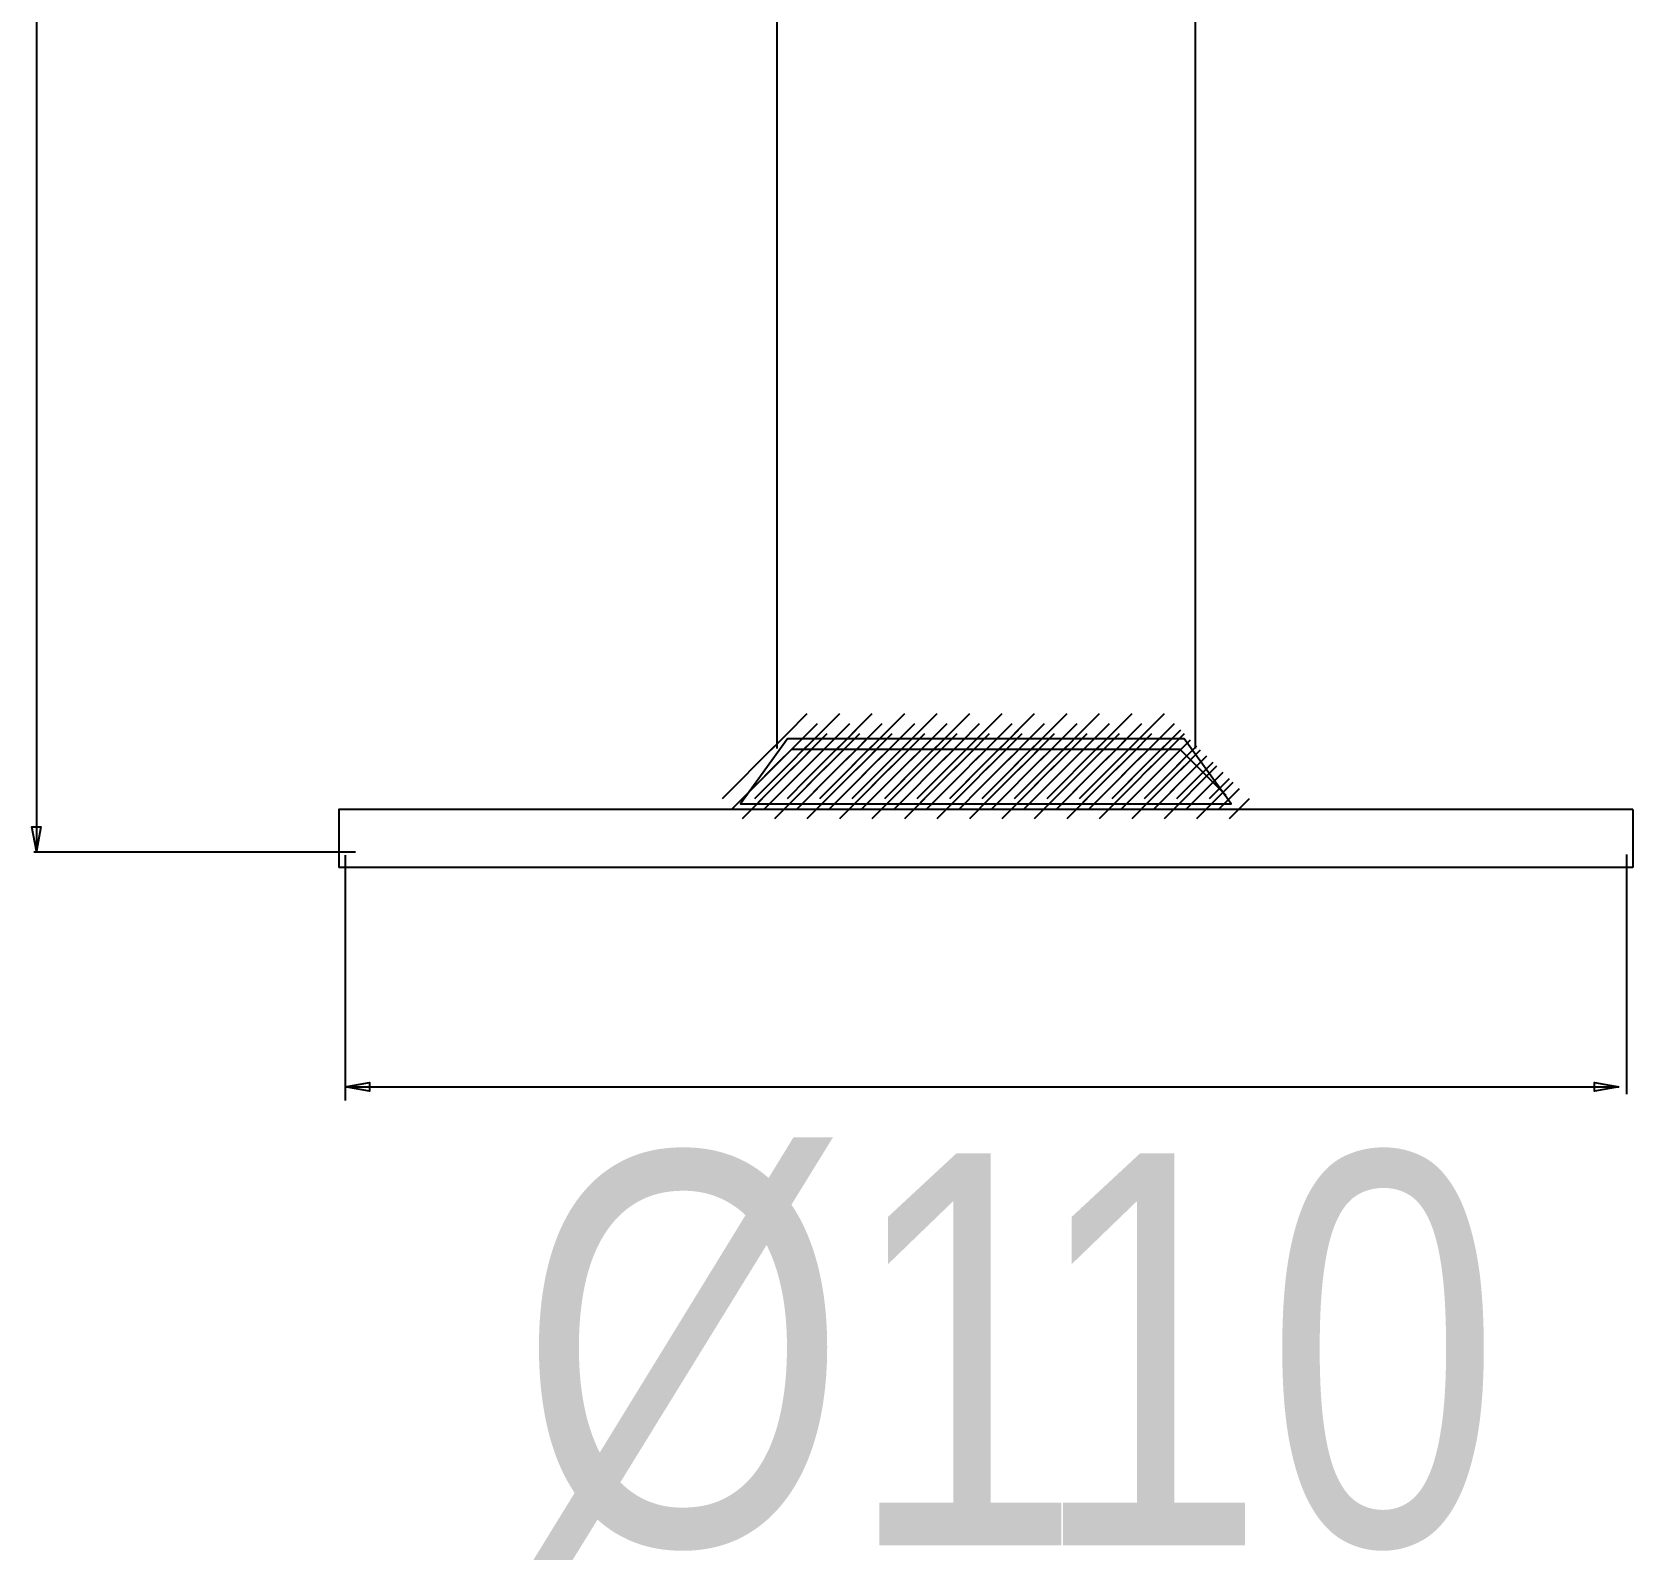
# Model space of a CAD drawing. Extents: x 7 to 72, y 6 to 288.
# Drawn here: x 20.28 to 48.77, y 6.31 to 33.5 of the extents above; entities that cross this region are included whole.
import ezdxf

# ---------------------------------------------------------------- set-up
doc = ezdxf.new("R2010")
doc.units = 0
doc.layers.add('LIVELLO_1', color=160, linetype='Continuous')
doc.styles.add('STD', font='txt')

# ---------------------------------------------------------------- blocks, each defined once
blk = doc.blocks.new('AI9-BLK169')
at = {"layer": 'LIVELLO_1', "color": 7}
for p, q in [((3.762733, -0.266995), (4.119301, 0.087505)), ((3.939983, -0.445451), (4.296379, -0.089917)), ((4.119301, -0.622873), (4.473629, -0.266995))]:
    blk.add_line(p, q, dxfattribs=at)
blk = doc.blocks.new('AI9-BLK168')
at = {"layer": 'LIVELLO_1', "color": 7}
blk.add_blockref('AI9-BLK169', (0, 0), dxfattribs=at)
blk = doc.blocks.new('AI9-BLK165')
at = {"layer": 'LIVELLO_1', "color": 7}
for p, q in [((3.399706, -0.266995), (3.755585, 0.087505)), ((3.578335, -0.445451), (3.932835, -0.089917)), ((3.755585, -0.622873), (4.111463, -0.266995))]:
    blk.add_line(p, q, dxfattribs=at)
blk = doc.blocks.new('AI9-BLK164')
at = {"layer": 'LIVELLO_1', "color": 7}
blk.add_blockref('AI9-BLK165', (0, 0), dxfattribs=at)
blk = doc.blocks.new('AI9-BLK163')
at = {"layer": 'LIVELLO_1', "color": 7}
for p, q in [((3.619159, -0.12299), (3.973659, 0.232888)), ((3.796409, -0.300068), (4.152287, 0.054433)), ((3.973659, -0.478524), (4.329365, -0.12299))]:
    blk.add_line(p, q, dxfattribs=at)
blk = doc.blocks.new('AI9-BLK162')
at = {"layer": 'LIVELLO_1', "color": 7}
blk.add_blockref('AI9-BLK163', (0, 0), dxfattribs=at)
blk = doc.blocks.new('AI9-BLK159')
at = {"layer": 'LIVELLO_1', "color": 7}
for p, q in [((2.822825, -0.266995), (3.177153, 0.087505)), ((3.000075, -0.445451), (3.355781, -0.089917)), ((3.177153, -0.622873), (3.533032, -0.266995))]:
    blk.add_line(p, q, dxfattribs=at)
blk = doc.blocks.new('AI9-BLK158')
at = {"layer": 'LIVELLO_1', "color": 7}
blk.add_blockref('AI9-BLK159', (0, 0), dxfattribs=at)
blk = doc.blocks.new('AI9-BLK157')
at = {"layer": 'LIVELLO_1', "color": 7}
for p, q in [((3.111352, -0.12299), (3.467058, 0.232888)), ((3.28843, -0.300068), (3.644308, 0.054433)), ((3.467058, -0.478524), (3.821558, -0.12299))]:
    blk.add_line(p, q, dxfattribs=at)
blk = doc.blocks.new('AI9-BLK156')
at = {"layer": 'LIVELLO_1', "color": 7}
blk.add_blockref('AI9-BLK157', (0, 0), dxfattribs=at)
blk = doc.blocks.new('AI9-BLK155')
at = {"layer": 'LIVELLO_1', "color": 7}
for p, q in [((3.399706, 0.073381), (3.755585, 0.429259)), ((3.578335, -0.104042), (3.932835, 0.251836)), ((3.755585, -0.28112), (4.111463, 0.073381))]:
    blk.add_line(p, q, dxfattribs=at)
blk = doc.blocks.new('AI9-BLK154')
at = {"layer": 'LIVELLO_1', "color": 7}
blk.add_blockref('AI9-BLK155', (0, 0), dxfattribs=at)
blk = doc.blocks.new('AI9-BLK151')
at = {"layer": 'LIVELLO_1', "color": 7}
for p, q in [((2.244394, -0.266995), (2.600272, 0.087505)), ((2.421644, -0.445451), (2.777522, -0.089917)), ((2.600272, -0.622873), (2.955289, -0.266995))]:
    blk.add_line(p, q, dxfattribs=at)
blk = doc.blocks.new('AI9-BLK150')
at = {"layer": 'LIVELLO_1', "color": 7}
blk.add_blockref('AI9-BLK151', (0, 0), dxfattribs=at)
blk = doc.blocks.new('AI9-BLK149')
at = {"layer": 'LIVELLO_1', "color": 7}
for p, q in [((2.53292, -0.12299), (2.888799, 0.232888)), ((2.711549, -0.300068), (3.065877, 0.054433)), ((2.888799, -0.478524), (3.244505, -0.12299))]:
    blk.add_line(p, q, dxfattribs=at)
blk = doc.blocks.new('AI9-BLK148')
at = {"layer": 'LIVELLO_1', "color": 7}
blk.add_blockref('AI9-BLK149', (0, 0), dxfattribs=at)
blk = doc.blocks.new('AI9-BLK147')
at = {"layer": 'LIVELLO_1', "color": 7}
for p, q in [((2.822825, 0.073381), (3.177153, 0.429259)), ((3.000075, -0.104042), (3.355781, 0.251836)), ((3.177153, -0.28112), (3.533032, 0.073381))]:
    blk.add_line(p, q, dxfattribs=at)
blk = doc.blocks.new('AI9-BLK146')
at = {"layer": 'LIVELLO_1', "color": 7}
blk.add_blockref('AI9-BLK147', (0, 0), dxfattribs=at)
blk = doc.blocks.new('AI9-BLK145')
at = {"layer": 'LIVELLO_1', "color": 7}
for p, q in [((3.111352, 0.218936), (3.467058, 0.573436)), ((3.28843, 0.04048), (3.644308, 0.396358)), ((3.467058, -0.136943), (3.821558, 0.218936))]:
    blk.add_line(p, q, dxfattribs=at)
blk = doc.blocks.new('AI9-BLK144')
at = {"layer": 'LIVELLO_1', "color": 7}
blk.add_blockref('AI9-BLK145', (0, 0), dxfattribs=at)
blk = doc.blocks.new('AI9-BLK141')
at = {"layer": 'LIVELLO_1', "color": 7}
for p, q in [((1.666651, -0.266995), (2.022529, 0.087505)), ((1.843901, -0.445451), (2.19978, -0.089917)), ((2.022529, -0.622873), (2.378408, -0.266995))]:
    blk.add_line(p, q, dxfattribs=at)
blk = doc.blocks.new('AI9-BLK140')
at = {"layer": 'LIVELLO_1', "color": 7}
blk.add_blockref('AI9-BLK141', (0, 0), dxfattribs=at)
blk = doc.blocks.new('AI9-BLK139')
at = {"layer": 'LIVELLO_1', "color": 7}
for p, q in [((1.954489, -0.12299), (2.311056, 0.232888)), ((2.133806, -0.300068), (2.489684, 0.054433)), ((2.311056, -0.478524), (2.666935, -0.12299))]:
    blk.add_line(p, q, dxfattribs=at)
blk = doc.blocks.new('AI9-BLK138')
at = {"layer": 'LIVELLO_1', "color": 7}
blk.add_blockref('AI9-BLK139', (0, 0), dxfattribs=at)
blk = doc.blocks.new('AI9-BLK137')
at = {"layer": 'LIVELLO_1', "color": 7}
for p, q in [((2.244394, 0.073381), (2.600272, 0.429259)), ((2.421644, -0.104042), (2.777522, 0.251836)), ((2.600272, -0.28112), (2.955289, 0.073381))]:
    blk.add_line(p, q, dxfattribs=at)
blk = doc.blocks.new('AI9-BLK136')
at = {"layer": 'LIVELLO_1', "color": 7}
blk.add_blockref('AI9-BLK137', (0, 0), dxfattribs=at)
blk = doc.blocks.new('AI9-BLK135')
at = {"layer": 'LIVELLO_1', "color": 7}
for p, q in [((2.53292, 0.218936), (2.888799, 0.573436)), ((2.711549, 0.04048), (3.065877, 0.396358)), ((2.888799, -0.136943), (3.244505, 0.218936))]:
    blk.add_line(p, q, dxfattribs=at)
blk = doc.blocks.new('AI9-BLK134')
at = {"layer": 'LIVELLO_1', "color": 7}
blk.add_blockref('AI9-BLK135', (0, 0), dxfattribs=at)
blk = doc.blocks.new('AI9-BLK133')
at = {"layer": 'LIVELLO_1', "color": 7}
for p, q in [((2.822825, 0.362769), (3.177153, 0.718302)), ((3.000075, 0.185346), (3.355781, 0.539846)), ((3.177153, 0.00689), (3.533032, 0.362769))]:
    blk.add_line(p, q, dxfattribs=at)
blk = doc.blocks.new('AI9-BLK132')
at = {"layer": 'LIVELLO_1', "color": 7}
blk.add_blockref('AI9-BLK133', (0, 0), dxfattribs=at)
blk = doc.blocks.new('AI9-BLK129')
at = {"layer": 'LIVELLO_1', "color": 7}
for p, q in [((1.088392, -0.266995), (1.444098, 0.087505)), ((1.26702, -0.445451), (1.621348, -0.089917)), ((1.444098, -0.622873), (1.799976, -0.266995))]:
    blk.add_line(p, q, dxfattribs=at)
blk = doc.blocks.new('AI9-BLK128')
at = {"layer": 'LIVELLO_1', "color": 7}
blk.add_blockref('AI9-BLK129', (0, 0), dxfattribs=at)
blk = doc.blocks.new('AI9-BLK127')
at = {"layer": 'LIVELLO_1', "color": 7}
for p, q in [((1.378297, -0.12299), (1.732625, 0.232888)), ((1.555374, -0.300068), (1.911253, 0.054433)), ((1.732625, -0.478524), (2.088503, -0.12299))]:
    blk.add_line(p, q, dxfattribs=at)
blk = doc.blocks.new('AI9-BLK126')
at = {"layer": 'LIVELLO_1', "color": 7}
blk.add_blockref('AI9-BLK127', (0, 0), dxfattribs=at)
blk = doc.blocks.new('AI9-BLK125')
at = {"layer": 'LIVELLO_1', "color": 7}
for p, q in [((1.666651, 0.073381), (2.022529, 0.429259)), ((1.843901, -0.104042), (2.19978, 0.251836)), ((2.022529, -0.28112), (2.378408, 0.073381))]:
    blk.add_line(p, q, dxfattribs=at)
blk = doc.blocks.new('AI9-BLK124')
at = {"layer": 'LIVELLO_1', "color": 7}
blk.add_blockref('AI9-BLK125', (0, 0), dxfattribs=at)
blk = doc.blocks.new('AI9-BLK123')
at = {"layer": 'LIVELLO_1', "color": 7}
for p, q in [((1.954489, 0.218936), (2.311056, 0.573436)), ((2.133806, 0.04048), (2.489684, 0.396358)), ((2.311056, -0.136943), (2.666935, 0.218936))]:
    blk.add_line(p, q, dxfattribs=at)
blk = doc.blocks.new('AI9-BLK122')
at = {"layer": 'LIVELLO_1', "color": 7}
blk.add_blockref('AI9-BLK123', (0, 0), dxfattribs=at)
blk = doc.blocks.new('AI9-BLK121')
at = {"layer": 'LIVELLO_1', "color": 7}
for p, q in [((2.244394, 0.362769), (2.600272, 0.718302)), ((2.421644, 0.185346), (2.777522, 0.539846)), ((2.600272, 0.00689), (2.955289, 0.362769))]:
    blk.add_line(p, q, dxfattribs=at)
blk = doc.blocks.new('AI9-BLK120')
at = {"layer": 'LIVELLO_1', "color": 7}
blk.add_blockref('AI9-BLK121', (0, 0), dxfattribs=at)
blk = doc.blocks.new('AI9-BLK117')
at = {"layer": 'LIVELLO_1', "color": 7}
for p, q in [((0.511338, -0.266995), (0.865839, 0.087505)), ((0.688588, -0.445451), (1.044467, -0.089917)), ((0.865839, -0.622873), (1.221545, -0.266995))]:
    blk.add_line(p, q, dxfattribs=at)
blk = doc.blocks.new('AI9-BLK116')
at = {"layer": 'LIVELLO_1', "color": 7}
blk.add_blockref('AI9-BLK117', (0, 0), dxfattribs=at)
blk = doc.blocks.new('AI9-BLK115')
at = {"layer": 'LIVELLO_1', "color": 7}
for p, q in [((0.799865, -0.12299), (1.155743, 0.232888)), ((0.977115, -0.300068), (1.332821, 0.054433)), ((1.155743, -0.478524), (1.510071, -0.12299))]:
    blk.add_line(p, q, dxfattribs=at)
blk = doc.blocks.new('AI9-BLK114')
at = {"layer": 'LIVELLO_1', "color": 7}
blk.add_blockref('AI9-BLK115', (0, 0), dxfattribs=at)
blk = doc.blocks.new('AI9-BLK113')
at = {"layer": 'LIVELLO_1', "color": 7}
for p, q in [((1.088392, 0.073381), (1.444098, 0.429259)), ((1.26702, -0.104042), (1.621348, 0.251836)), ((1.444098, -0.28112), (1.799976, 0.073381))]:
    blk.add_line(p, q, dxfattribs=at)
blk = doc.blocks.new('AI9-BLK112')
at = {"layer": 'LIVELLO_1', "color": 7}
blk.add_blockref('AI9-BLK113', (0, 0), dxfattribs=at)
blk = doc.blocks.new('AI9-BLK111')
at = {"layer": 'LIVELLO_1', "color": 7}
for p, q in [((1.378297, 0.218936), (1.732625, 0.573436)), ((1.555374, 0.04048), (1.911253, 0.396358)), ((1.732625, -0.136943), (2.088503, 0.218936))]:
    blk.add_line(p, q, dxfattribs=at)
blk = doc.blocks.new('AI9-BLK110')
at = {"layer": 'LIVELLO_1', "color": 7}
blk.add_blockref('AI9-BLK111', (0, 0), dxfattribs=at)
blk = doc.blocks.new('AI9-BLK109')
at = {"layer": 'LIVELLO_1', "color": 7}
for p, q in [((1.666651, 0.362769), (2.022529, 0.718302)), ((1.843901, 0.185346), (2.19978, 0.539846)), ((2.022529, 0.00689), (2.378408, 0.362769))]:
    blk.add_line(p, q, dxfattribs=at)
blk = doc.blocks.new('AI9-BLK108')
at = {"layer": 'LIVELLO_1', "color": 7}
blk.add_blockref('AI9-BLK109', (0, 0), dxfattribs=at)
blk = doc.blocks.new('AI9-BLK105')
at = {"layer": 'LIVELLO_1', "color": 7}
for p, q in [((-0.066921, -0.266995), (0.289474, 0.087505)), ((0.110157, -0.445451), (0.466724, -0.089917)), ((0.289474, -0.622873), (0.643974, -0.266995))]:
    blk.add_line(p, q, dxfattribs=at)
blk = doc.blocks.new('AI9-BLK104')
at = {"layer": 'LIVELLO_1', "color": 7}
blk.add_blockref('AI9-BLK105', (0, 0), dxfattribs=at)
blk = doc.blocks.new('AI9-BLK103')
at = {"layer": 'LIVELLO_1', "color": 7}
for p, q in [((0.221434, -0.12299), (0.577312, 0.232888)), ((0.400062, -0.300068), (0.754562, 0.054433)), ((0.577312, -0.478524), (0.933879, -0.12299))]:
    blk.add_line(p, q, dxfattribs=at)
blk = doc.blocks.new('AI9-BLK102')
at = {"layer": 'LIVELLO_1', "color": 7}
blk.add_blockref('AI9-BLK103', (0, 0), dxfattribs=at)
blk = doc.blocks.new('AI9-BLK101')
at = {"layer": 'LIVELLO_1', "color": 7}
for p, q in [((0.511338, 0.073381), (0.865839, 0.429259)), ((0.688588, -0.104042), (1.044467, 0.251836)), ((0.865839, -0.28112), (1.221545, 0.073381))]:
    blk.add_line(p, q, dxfattribs=at)
blk = doc.blocks.new('AI9-BLK100')
at = {"layer": 'LIVELLO_1', "color": 7}
blk.add_blockref('AI9-BLK101', (0, 0), dxfattribs=at)
blk = doc.blocks.new('AI9-BLK99')
at = {"layer": 'LIVELLO_1', "color": 7}
for p, q in [((0.799865, 0.218936), (1.155743, 0.573436)), ((0.977115, 0.04048), (1.332821, 0.396358)), ((1.155743, -0.136943), (1.510071, 0.218936))]:
    blk.add_line(p, q, dxfattribs=at)
blk = doc.blocks.new('AI9-BLK98')
at = {"layer": 'LIVELLO_1', "color": 7}
blk.add_blockref('AI9-BLK99', (0, 0), dxfattribs=at)
blk = doc.blocks.new('AI9-BLK97')
at = {"layer": 'LIVELLO_1', "color": 7}
for p, q in [((1.088392, 0.362769), (1.444098, 0.718302)), ((1.26702, 0.185346), (1.621348, 0.539846)), ((1.444098, 0.00689), (1.799976, 0.362769))]:
    blk.add_line(p, q, dxfattribs=at)
blk = doc.blocks.new('AI9-BLK96')
at = {"layer": 'LIVELLO_1', "color": 7}
blk.add_blockref('AI9-BLK97', (0, 0), dxfattribs=at)
blk = doc.blocks.new('AI9-BLK93')
at = {"layer": 'LIVELLO_1', "color": 7}
for p, q in [((-0.644663, -0.266995), (-0.288785, 0.087505)), ((-0.466035, -0.445451), (-0.111707, -0.089917)), ((-0.288785, -0.622873), (0.066921, -0.266995))]:
    blk.add_line(p, q, dxfattribs=at)
blk = doc.blocks.new('AI9-BLK92')
at = {"layer": 'LIVELLO_1', "color": 7}
blk.add_blockref('AI9-BLK93', (0, 0), dxfattribs=at)
blk = doc.blocks.new('AI9-BLK91')
at = {"layer": 'LIVELLO_1', "color": 7}
for p, q in [((-0.354759, -0.12299), (-0.000431, 0.232888)), ((-0.177509, -0.300068), (0.178198, 0.054433)), ((-0.000431, -0.478524), (0.355448, -0.12299))]:
    blk.add_line(p, q, dxfattribs=at)
blk = doc.blocks.new('AI9-BLK90')
at = {"layer": 'LIVELLO_1', "color": 7}
blk.add_blockref('AI9-BLK91', (0, 0), dxfattribs=at)
blk = doc.blocks.new('AI9-BLK89')
at = {"layer": 'LIVELLO_1', "color": 7}
for p, q in [((-0.066921, 0.073381), (0.289474, 0.429259)), ((0.110157, -0.104042), (0.466724, 0.251836)), ((0.289474, -0.28112), (0.643974, 0.073381))]:
    blk.add_line(p, q, dxfattribs=at)
blk = doc.blocks.new('AI9-BLK88')
at = {"layer": 'LIVELLO_1', "color": 7}
blk.add_blockref('AI9-BLK89', (0, 0), dxfattribs=at)
blk = doc.blocks.new('AI9-BLK87')
at = {"layer": 'LIVELLO_1', "color": 7}
for p, q in [((0.221434, 0.218936), (0.577312, 0.573436)), ((0.400062, 0.04048), (0.754562, 0.396358)), ((0.577312, -0.136943), (0.933879, 0.218936))]:
    blk.add_line(p, q, dxfattribs=at)
blk = doc.blocks.new('AI9-BLK86')
at = {"layer": 'LIVELLO_1', "color": 7}
blk.add_blockref('AI9-BLK87', (0, 0), dxfattribs=at)
blk = doc.blocks.new('AI9-BLK85')
at = {"layer": 'LIVELLO_1', "color": 7}
for p, q in [((0.511338, 0.362769), (0.865839, 0.718302)), ((0.688588, 0.185346), (1.044467, 0.539846)), ((0.865839, 0.00689), (1.221545, 0.362769))]:
    blk.add_line(p, q, dxfattribs=at)
blk = doc.blocks.new('AI9-BLK84')
at = {"layer": 'LIVELLO_1', "color": 7}
blk.add_blockref('AI9-BLK85', (0, 0), dxfattribs=at)
blk = doc.blocks.new('AI9-BLK81')
at = {"layer": 'LIVELLO_1', "color": 7}
for p, q in [((-1.221717, -0.266995), (-0.867217, 0.087505)), ((-1.044467, -0.445451), (-0.688588, -0.089917)), ((-0.867217, -0.622873), (-0.511338, -0.266995))]:
    blk.add_line(p, q, dxfattribs=at)
blk = doc.blocks.new('AI9-BLK80')
at = {"layer": 'LIVELLO_1', "color": 7}
blk.add_blockref('AI9-BLK81', (0, 0), dxfattribs=at)
blk = doc.blocks.new('AI9-BLK79')
at = {"layer": 'LIVELLO_1', "color": 7}
for p, q in [((-0.93319, -0.12299), (-0.577312, 0.232888)), ((-0.75594, -0.300068), (-0.400062, 0.054433)), ((-0.577312, -0.478524), (-0.222984, -0.12299))]:
    blk.add_line(p, q, dxfattribs=at)
blk = doc.blocks.new('AI9-BLK78')
at = {"layer": 'LIVELLO_1', "color": 7}
blk.add_blockref('AI9-BLK79', (0, 0), dxfattribs=at)
blk = doc.blocks.new('AI9-BLK77')
at = {"layer": 'LIVELLO_1', "color": 7}
for p, q in [((-0.644663, 0.073381), (-0.288785, 0.429259)), ((-0.466035, -0.104042), (-0.111707, 0.251836)), ((-0.288785, -0.28112), (0.066921, 0.073381))]:
    blk.add_line(p, q, dxfattribs=at)
blk = doc.blocks.new('AI9-BLK76')
at = {"layer": 'LIVELLO_1', "color": 7}
blk.add_blockref('AI9-BLK77', (0, 0), dxfattribs=at)
blk = doc.blocks.new('AI9-BLK75')
at = {"layer": 'LIVELLO_1', "color": 7}
for p, q in [((-0.354759, 0.218936), (-0.000431, 0.573436)), ((-0.177509, 0.04048), (0.178198, 0.396358)), ((-0.000431, -0.136943), (0.355448, 0.218936))]:
    blk.add_line(p, q, dxfattribs=at)
blk = doc.blocks.new('AI9-BLK74')
at = {"layer": 'LIVELLO_1', "color": 7}
blk.add_blockref('AI9-BLK75', (0, 0), dxfattribs=at)
blk = doc.blocks.new('AI9-BLK73')
at = {"layer": 'LIVELLO_1', "color": 7}
for p, q in [((-0.066921, 0.362769), (0.289474, 0.718302)), ((0.110157, 0.185346), (0.466724, 0.539846)), ((0.289474, 0.00689), (0.643974, 0.362769))]:
    blk.add_line(p, q, dxfattribs=at)
blk = doc.blocks.new('AI9-BLK72')
at = {"layer": 'LIVELLO_1', "color": 7}
blk.add_blockref('AI9-BLK73', (0, 0), dxfattribs=at)
blk = doc.blocks.new('AI9-BLK69')
at = {"layer": 'LIVELLO_1', "color": 7}
for p, q in [((-1.799976, -0.266995), (-1.44427, 0.087505)), ((-1.622898, -0.445451), (-1.26702, -0.089917)), ((-1.44427, -0.622873), (-1.089081, -0.266995))]:
    blk.add_line(p, q, dxfattribs=at)
blk = doc.blocks.new('AI9-BLK68')
at = {"layer": 'LIVELLO_1', "color": 7}
blk.add_blockref('AI9-BLK69', (0, 0), dxfattribs=at)
blk = doc.blocks.new('AI9-BLK67')
at = {"layer": 'LIVELLO_1', "color": 7}
for p, q in [((-1.511622, -0.12299), (-1.155743, 0.232888)), ((-1.332994, -0.300068), (-0.978493, 0.054433)), ((-1.155743, -0.478524), (-0.799865, -0.12299))]:
    blk.add_line(p, q, dxfattribs=at)
blk = doc.blocks.new('AI9-BLK66')
at = {"layer": 'LIVELLO_1', "color": 7}
blk.add_blockref('AI9-BLK67', (0, 0), dxfattribs=at)
blk = doc.blocks.new('AI9-BLK65')
at = {"layer": 'LIVELLO_1', "color": 7}
for p, q in [((-1.221717, 0.073381), (-0.867217, 0.429259)), ((-1.044467, -0.104042), (-0.688588, 0.251836)), ((-0.867217, -0.28112), (-0.511338, 0.073381))]:
    blk.add_line(p, q, dxfattribs=at)
blk = doc.blocks.new('AI9-BLK64')
at = {"layer": 'LIVELLO_1', "color": 7}
blk.add_blockref('AI9-BLK65', (0, 0), dxfattribs=at)
blk = doc.blocks.new('AI9-BLK63')
at = {"layer": 'LIVELLO_1', "color": 7}
for p, q in [((-0.93319, 0.218936), (-0.577312, 0.573436)), ((-0.75594, 0.04048), (-0.400062, 0.396358)), ((-0.577312, -0.136943), (-0.222984, 0.218936))]:
    blk.add_line(p, q, dxfattribs=at)
blk = doc.blocks.new('AI9-BLK62')
at = {"layer": 'LIVELLO_1', "color": 7}
blk.add_blockref('AI9-BLK63', (0, 0), dxfattribs=at)
blk = doc.blocks.new('AI9-BLK61')
at = {"layer": 'LIVELLO_1', "color": 7}
for p, q in [((-0.644663, 0.362769), (-0.288785, 0.718302)), ((-0.466035, 0.185346), (-0.111707, 0.539846)), ((-0.288785, 0.00689), (0.066921, 0.362769))]:
    blk.add_line(p, q, dxfattribs=at)
blk = doc.blocks.new('AI9-BLK60')
at = {"layer": 'LIVELLO_1', "color": 7}
blk.add_blockref('AI9-BLK61', (0, 0), dxfattribs=at)
blk = doc.blocks.new('AI9-BLK57')
at = {"layer": 'LIVELLO_1', "color": 7}
for p, q in [((-2.377719, -0.266995), (-2.02184, 0.087505)), ((-2.200469, -0.445451), (-1.844763, -0.089917)), ((-2.02184, -0.622873), (-1.666134, -0.266995))]:
    blk.add_line(p, q, dxfattribs=at)
blk = doc.blocks.new('AI9-BLK56')
at = {"layer": 'LIVELLO_1', "color": 7}
blk.add_blockref('AI9-BLK57', (0, 0), dxfattribs=at)
blk = doc.blocks.new('AI9-BLK55')
at = {"layer": 'LIVELLO_1', "color": 7}
for p, q in [((-2.089881, -0.12299), (-1.733486, 0.232888)), ((-1.910564, -0.300068), (-1.554858, 0.054433)), ((-1.733486, -0.478524), (-1.377608, -0.12299))]:
    blk.add_line(p, q, dxfattribs=at)
blk = doc.blocks.new('AI9-BLK54')
at = {"layer": 'LIVELLO_1', "color": 7}
blk.add_blockref('AI9-BLK55', (0, 0), dxfattribs=at)
blk = doc.blocks.new('AI9-BLK53')
at = {"layer": 'LIVELLO_1', "color": 7}
for p, q in [((-1.799976, 0.073381), (-1.44427, 0.429259)), ((-1.622898, -0.104042), (-1.26702, 0.251836)), ((-1.44427, -0.28112), (-1.089081, 0.073381))]:
    blk.add_line(p, q, dxfattribs=at)
blk = doc.blocks.new('AI9-BLK52')
at = {"layer": 'LIVELLO_1', "color": 7}
blk.add_blockref('AI9-BLK53', (0, 0), dxfattribs=at)
blk = doc.blocks.new('AI9-BLK51')
at = {"layer": 'LIVELLO_1', "color": 7}
for p, q in [((-1.511622, 0.218936), (-1.155743, 0.573436)), ((-1.332994, 0.04048), (-0.978493, 0.396358)), ((-1.155743, -0.136943), (-0.799865, 0.218936))]:
    blk.add_line(p, q, dxfattribs=at)
blk = doc.blocks.new('AI9-BLK50')
at = {"layer": 'LIVELLO_1', "color": 7}
blk.add_blockref('AI9-BLK51', (0, 0), dxfattribs=at)
blk = doc.blocks.new('AI9-BLK49')
at = {"layer": 'LIVELLO_1', "color": 7}
for p, q in [((-1.221717, 0.362769), (-0.867217, 0.718302)), ((-1.044467, 0.185346), (-0.688588, 0.539846)), ((-0.867217, 0.00689), (-0.511338, 0.362769))]:
    blk.add_line(p, q, dxfattribs=at)
blk = doc.blocks.new('AI9-BLK48')
at = {"layer": 'LIVELLO_1', "color": 7}
blk.add_blockref('AI9-BLK49', (0, 0), dxfattribs=at)
blk = doc.blocks.new('AI9-BLK45')
at = {"layer": 'LIVELLO_1', "color": 7}
for p, q in [((-2.95615, -0.266995), (-2.600272, 0.087505)), ((-2.777522, -0.445451), (-2.423022, -0.089917)), ((-2.600272, -0.622873), (-2.244394, -0.266995))]:
    blk.add_line(p, q, dxfattribs=at)
blk = doc.blocks.new('AI9-BLK44')
at = {"layer": 'LIVELLO_1', "color": 7}
blk.add_blockref('AI9-BLK45', (0, 0), dxfattribs=at)
blk = doc.blocks.new('AI9-BLK43')
at = {"layer": 'LIVELLO_1', "color": 7}
for p, q in [((-2.666246, -0.12299), (-2.311745, 0.232888)), ((-2.488995, -0.300068), (-2.133117, 0.054433)), ((-2.311745, -0.478524), (-1.956039, -0.12299))]:
    blk.add_line(p, q, dxfattribs=at)
blk = doc.blocks.new('AI9-BLK42')
at = {"layer": 'LIVELLO_1', "color": 7}
blk.add_blockref('AI9-BLK43', (0, 0), dxfattribs=at)
blk = doc.blocks.new('AI9-BLK41')
at = {"layer": 'LIVELLO_1', "color": 7}
for p, q in [((-2.377719, 0.073381), (-2.02184, 0.429259)), ((-2.200469, -0.104042), (-1.844763, 0.251836)), ((-2.02184, -0.28112), (-1.666134, 0.073381))]:
    blk.add_line(p, q, dxfattribs=at)
blk = doc.blocks.new('AI9-BLK40')
at = {"layer": 'LIVELLO_1', "color": 7}
blk.add_blockref('AI9-BLK41', (0, 0), dxfattribs=at)
blk = doc.blocks.new('AI9-BLK39')
at = {"layer": 'LIVELLO_1', "color": 7}
for p, q in [((-2.089881, 0.218936), (-1.733486, 0.573436)), ((-1.910564, 0.04048), (-1.554858, 0.396358)), ((-1.733486, -0.136943), (-1.377608, 0.218936))]:
    blk.add_line(p, q, dxfattribs=at)
blk = doc.blocks.new('AI9-BLK38')
at = {"layer": 'LIVELLO_1', "color": 7}
blk.add_blockref('AI9-BLK39', (0, 0), dxfattribs=at)
blk = doc.blocks.new('AI9-BLK37')
at = {"layer": 'LIVELLO_1', "color": 7}
for p, q in [((-1.799976, 0.362769), (-1.44427, 0.718302)), ((-1.622898, 0.185346), (-1.26702, 0.539846)), ((-1.44427, 0.00689), (-1.089081, 0.362769))]:
    blk.add_line(p, q, dxfattribs=at)
blk = doc.blocks.new('AI9-BLK36')
at = {"layer": 'LIVELLO_1', "color": 7}
blk.add_blockref('AI9-BLK37', (0, 0), dxfattribs=at)
blk = doc.blocks.new('AI9-BLK33')
at = {"layer": 'LIVELLO_1', "color": 7}
for p, q in [((-3.533032, -0.266995), (-3.178703, 0.087505)), ((-3.355781, -0.445451), (-3.000075, -0.089917)), ((-3.178703, -0.622873), (-2.822825, -0.266995))]:
    blk.add_line(p, q, dxfattribs=at)
blk = doc.blocks.new('AI9-BLK32')
at = {"layer": 'LIVELLO_1', "color": 7}
blk.add_blockref('AI9-BLK33', (0, 0), dxfattribs=at)
blk = doc.blocks.new('AI9-BLK31')
at = {"layer": 'LIVELLO_1', "color": 7}
for p, q in [((-3.244505, -0.12299), (-2.888799, 0.232888)), ((-3.067427, -0.300068), (-2.711549, 0.054433)), ((-2.888799, -0.478524), (-2.534298, -0.12299))]:
    blk.add_line(p, q, dxfattribs=at)
blk = doc.blocks.new('AI9-BLK30')
at = {"layer": 'LIVELLO_1', "color": 7}
blk.add_blockref('AI9-BLK31', (0, 0), dxfattribs=at)
blk = doc.blocks.new('AI9-BLK29')
at = {"layer": 'LIVELLO_1', "color": 7}
for p, q in [((-2.95615, 0.073381), (-2.600272, 0.429259)), ((-2.777522, -0.104042), (-2.423022, 0.251836)), ((-2.600272, -0.28112), (-2.244394, 0.073381))]:
    blk.add_line(p, q, dxfattribs=at)
blk = doc.blocks.new('AI9-BLK28')
at = {"layer": 'LIVELLO_1', "color": 7}
blk.add_blockref('AI9-BLK29', (0, 0), dxfattribs=at)
blk = doc.blocks.new('AI9-BLK27')
at = {"layer": 'LIVELLO_1', "color": 7}
for p, q in [((-2.666246, 0.218936), (-2.311745, 0.573436)), ((-2.488995, 0.04048), (-2.133117, 0.396358)), ((-2.311745, -0.136943), (-1.956039, 0.218936))]:
    blk.add_line(p, q, dxfattribs=at)
blk = doc.blocks.new('AI9-BLK26')
at = {"layer": 'LIVELLO_1', "color": 7}
blk.add_blockref('AI9-BLK27', (0, 0), dxfattribs=at)
blk = doc.blocks.new('AI9-BLK25')
at = {"layer": 'LIVELLO_1', "color": 7}
for p, q in [((-2.377719, 0.362769), (-2.02184, 0.718302)), ((-2.200469, 0.185346), (-1.844763, 0.539846)), ((-2.02184, 0.00689), (-1.666134, 0.362769))]:
    blk.add_line(p, q, dxfattribs=at)
blk = doc.blocks.new('AI9-BLK24')
at = {"layer": 'LIVELLO_1', "color": 7}
blk.add_blockref('AI9-BLK25', (0, 0), dxfattribs=at)
blk = doc.blocks.new('AI9-BLK21')
at = {"layer": 'LIVELLO_1', "color": 7}
for p, q in [((-4.111463, -0.266995), (-3.754896, 0.087505)), ((-3.934213, -0.445451), (-3.577818, -0.089917)), ((-3.754896, -0.622873), (-3.400568, -0.266995))]:
    blk.add_line(p, q, dxfattribs=at)
blk = doc.blocks.new('AI9-BLK20')
at = {"layer": 'LIVELLO_1', "color": 7}
blk.add_blockref('AI9-BLK21', (0, 0), dxfattribs=at)
blk = doc.blocks.new('AI9-BLK19')
at = {"layer": 'LIVELLO_1', "color": 7}
for p, q in [((-3.822936, -0.12299), (-3.467058, 0.232888)), ((-3.644308, -0.300068), (-3.28998, 0.054433)), ((-3.467058, -0.478524), (-3.110663, -0.12299))]:
    blk.add_line(p, q, dxfattribs=at)
blk = doc.blocks.new('AI9-BLK18')
at = {"layer": 'LIVELLO_1', "color": 7}
blk.add_blockref('AI9-BLK19', (0, 0), dxfattribs=at)
blk = doc.blocks.new('AI9-BLK17')
at = {"layer": 'LIVELLO_1', "color": 7}
for p, q in [((-3.533032, 0.073381), (-3.178703, 0.429259)), ((-3.355781, -0.104042), (-3.000075, 0.251836)), ((-3.178703, -0.28112), (-2.822825, 0.073381))]:
    blk.add_line(p, q, dxfattribs=at)
blk = doc.blocks.new('AI9-BLK16')
at = {"layer": 'LIVELLO_1', "color": 7}
blk.add_blockref('AI9-BLK17', (0, 0), dxfattribs=at)
blk = doc.blocks.new('AI9-BLK15')
at = {"layer": 'LIVELLO_1', "color": 7}
for p, q in [((-3.244505, 0.218936), (-2.888799, 0.573436)), ((-3.067427, 0.04048), (-2.711549, 0.396358)), ((-2.888799, -0.136943), (-2.534298, 0.218936))]:
    blk.add_line(p, q, dxfattribs=at)
blk = doc.blocks.new('AI9-BLK14')
at = {"layer": 'LIVELLO_1', "color": 7}
blk.add_blockref('AI9-BLK15', (0, 0), dxfattribs=at)
blk = doc.blocks.new('AI9-BLK13')
at = {"layer": 'LIVELLO_1', "color": 7}
for p, q in [((-2.95615, 0.362769), (-2.600272, 0.718302)), ((-2.777522, 0.185346), (-2.423022, 0.539846)), ((-2.600272, 0.00689), (-2.244394, 0.362769))]:
    blk.add_line(p, q, dxfattribs=at)
blk = doc.blocks.new('AI9-BLK12')
at = {"layer": 'LIVELLO_1', "color": 7}
blk.add_blockref('AI9-BLK13', (0, 0), dxfattribs=at)
blk = doc.blocks.new('AI9-BLK11')
at = {"layer": 'LIVELLO_1', "color": 7}
for p, q in [((-4.474059, -0.266995), (-4.118181, 0.087505)), ((-4.295431, -0.445451), (-3.940931, -0.089917)), ((-4.118181, -0.622873), (-3.762303, -0.266995))]:
    blk.add_line(p, q, dxfattribs=at)
blk = doc.blocks.new('AI9-BLK10')
at = {"layer": 'LIVELLO_1', "color": 7}
blk.add_blockref('AI9-BLK11', (0, 0), dxfattribs=at)
blk = doc.blocks.new('AI9-BLK9')
at = {"layer": 'LIVELLO_1', "color": 7}
for p, q in [((-4.329107, -0.12299), (-3.974607, 0.232888)), ((-4.151857, -0.300068), (-3.795978, 0.054433)), ((-3.974607, -0.478524), (-3.618901, -0.12299))]:
    blk.add_line(p, q, dxfattribs=at)
blk = doc.blocks.new('AI9-BLK8')
at = {"layer": 'LIVELLO_1', "color": 7}
blk.add_blockref('AI9-BLK9', (0, 0), dxfattribs=at)
blk = doc.blocks.new('AI9-BLK7')
at = {"layer": 'LIVELLO_1', "color": 7}
for p, q in [((-4.111463, 0.073381), (-3.754896, 0.429259)), ((-3.934213, -0.104042), (-3.577818, 0.251836)), ((-3.754896, -0.28112), (-3.400568, 0.073381))]:
    blk.add_line(p, q, dxfattribs=at)
blk = doc.blocks.new('AI9-BLK6')
at = {"layer": 'LIVELLO_1', "color": 7}
blk.add_blockref('AI9-BLK7', (0, 0), dxfattribs=at)
blk = doc.blocks.new('AI9-BLK5')
at = {"layer": 'LIVELLO_1', "color": 7}
for p, q in [((-3.822936, 0.218936), (-3.467058, 0.573436)), ((-3.644308, 0.04048), (-3.28998, 0.396358)), ((-3.467058, -0.136943), (-3.110663, 0.218936))]:
    blk.add_line(p, q, dxfattribs=at)
blk = doc.blocks.new('AI9-BLK4')
at = {"layer": 'LIVELLO_1', "color": 7}
blk.add_blockref('AI9-BLK5', (0, 0), dxfattribs=at)
blk = doc.blocks.new('AI9-BLK3')
at = {"layer": 'LIVELLO_1', "color": 7}
for p, q in [((-3.533032, 0.362769), (-3.178703, 0.718302)), ((-3.355781, 0.185346), (-3.000075, 0.539846)), ((-3.178703, 0.00689), (-2.822825, 0.362769))]:
    blk.add_line(p, q, dxfattribs=at)
blk = doc.blocks.new('AI9-BLK2')
at = {"layer": 'LIVELLO_1', "color": 7}
blk.add_blockref('AI9-BLK3', (0, 0), dxfattribs=at)
blk = doc.blocks.new('AI9-BLK1')
at = {"layer": 'LIVELLO_1', "color": 7}
for p, q in [((-18.494, -77.4), (-18.494, -126.992)), ((-5.317, -80.837), (-5.317, -125.166)), ((2.131, -80.837), (2.131, -125.166)), ((-5.872, -126.002), (-5.052, -125.185)), ((9.923, -126.252), (9.923, -127.287)), ((-12.812, -127.013), (-18.542, -127.013)), ((-12.997, -127.066), (-12.997, -131.433)), ((9.81, -127.052), (9.81, -131.318)), ((-12.997, -131.188), (9.671, -131.188))]:
    blk.add_line(p, q, dxfattribs=at)
blk.add_lwpolyline([(-1.593, -126.151), (2.774, -126.151), (1.935, -124.997), (-5.123, -124.997), (-5.961, -126.151)], close=True, dxfattribs=at)
for points in [[(2.685, -126.002), (1.865, -125.185), (-5.052, -125.185)], [(9.923, -126.252), (-1.593, -126.252), (-13.11, -126.252), (-13.11, -127.287)], [(-18.494, -126.992), (-18.572, -126.56), (-18.415, -126.56), (-18.494, -126.992)], [(9.923, -127.287), (-1.593, -127.287), (-13.11, -127.287)], [(-12.997, -131.188), (-12.565, -131.109), (-12.565, -131.268), (-12.997, -131.188)], [(9.671, -131.188), (9.239, -131.268), (9.239, -131.109), (9.671, -131.188)]]:
    blk.add_lwpolyline(points, dxfattribs=at)
for name, p in [('AI9-BLK2', (-1.594, -125.263)), ('AI9-BLK12', (-1.594, -125.263)), ('AI9-BLK24', (-1.594, -125.263)), ('AI9-BLK36', (-1.594, -125.263)), ('AI9-BLK48', (-1.594, -125.263)), ('AI9-BLK60', (-1.594, -125.263)), ('AI9-BLK72', (-1.594, -125.263)), ('AI9-BLK84', (-1.594, -125.263)), ('AI9-BLK96', (-1.594, -125.263)), ('AI9-BLK108', (-1.594, -125.263)), ('AI9-BLK120', (-1.594, -125.263)), ('AI9-BLK132', (-1.594, -125.263)), ('AI9-BLK4', (-1.594, -125.408)), ('AI9-BLK14', (-1.594, -125.408)), ('AI9-BLK26', (-1.594, -125.408)), ('AI9-BLK38', (-1.594, -125.408)), ('AI9-BLK50', (-1.594, -125.408)), ('AI9-BLK62', (-1.594, -125.408)), ('AI9-BLK74', (-1.594, -125.408)), ('AI9-BLK86', (-1.594, -125.408)), ('AI9-BLK98', (-1.594, -125.408)), ('AI9-BLK110', (-1.594, -125.408)), ('AI9-BLK122', (-1.594, -125.408)), ('AI9-BLK134', (-1.594, -125.408)), ('AI9-BLK144', (-1.594, -125.408)), ('AI9-BLK6', (-1.594, -125.552)), ('AI9-BLK16', (-1.594, -125.552)), ('AI9-BLK28', (-1.594, -125.552)), ('AI9-BLK40', (-1.594, -125.552)), ('AI9-BLK52', (-1.594, -125.552)), ('AI9-BLK64', (-1.594, -125.552)), ('AI9-BLK76', (-1.594, -125.552)), ('AI9-BLK88', (-1.594, -125.552)), ('AI9-BLK100', (-1.594, -125.552)), ('AI9-BLK112', (-1.594, -125.552)), ('AI9-BLK124', (-1.594, -125.552)), ('AI9-BLK136', (-1.594, -125.552)), ('AI9-BLK146', (-1.594, -125.552)), ('AI9-BLK154', (-1.594, -125.552)), ('AI9-BLK8', (-1.664, -125.645)), ('AI9-BLK18', (-1.594, -125.645)), ('AI9-BLK30', (-1.594, -125.645)), ('AI9-BLK42', (-1.594, -125.645)), ('AI9-BLK54', (-1.594, -125.645)), ('AI9-BLK66', (-1.594, -125.645)), ('AI9-BLK78', (-1.594, -125.645)), ('AI9-BLK90', (-1.594, -125.645)), ('AI9-BLK102', (-1.594, -125.645)), ('AI9-BLK114', (-1.594, -125.645)), ('AI9-BLK126', (-1.594, -125.645)), ('AI9-BLK138', (-1.594, -125.645)), ('AI9-BLK148', (-1.594, -125.645)), ('AI9-BLK156', (-1.594, -125.645)), ('AI9-BLK162', (-1.524, -125.645)), ('AI9-BLK10', (-1.809, -125.789)), ('AI9-BLK20', (-1.594, -125.789)), ('AI9-BLK32', (-1.594, -125.789)), ('AI9-BLK44', (-1.594, -125.789)), ('AI9-BLK56', (-1.594, -125.789)), ('AI9-BLK68', (-1.594, -125.789)), ('AI9-BLK80', (-1.594, -125.789)), ('AI9-BLK92', (-1.594, -125.789)), ('AI9-BLK104', (-1.594, -125.789)), ('AI9-BLK116', (-1.594, -125.789)), ('AI9-BLK128', (-1.594, -125.789)), ('AI9-BLK140', (-1.594, -125.789)), ('AI9-BLK150', (-1.594, -125.789)), ('AI9-BLK158', (-1.594, -125.789)), ('AI9-BLK164', (-1.594, -125.789)), ('AI9-BLK168', (-1.379, -125.789))]:
    blk.add_blockref(name, p, dxfattribs=at)
at = {"layer": 'LIVELLO_1', "color": 7, "char_height": 6.97616, "attachment_point": 1, "style": 'STD'}
for s, insert in [('\\fArial Narrow|b0|i0;\\H6.9762;\\W0.94;\\C7;Ø1', (-9.907, -132.369)), ('\\fArial Narrow|b0|i0;\\H6.9762;\\W0.94;\\C7;10', (-0.792, -132.369))]:
    blk.add_mtext(s, dxfattribs=dict(at, insert=insert))

msp = doc.modelspace()

# ---------------------------------------------------------------- block references
at = {"layer": 'LIVELLO_1', "color": 7}
msp.add_blockref('AI9-BLK1', (38.848619, 145.92279), dxfattribs=at)

doc.saveas('drawing.dxf')
